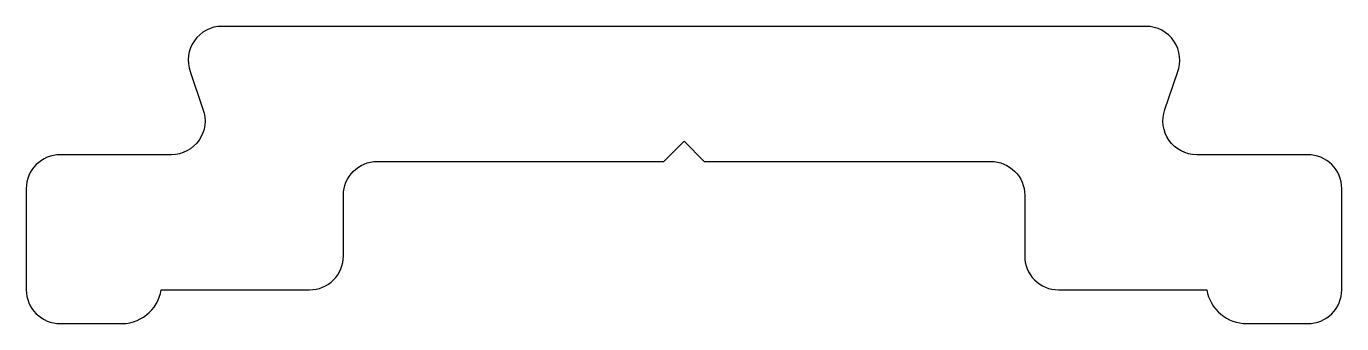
# Model space of a CAD drawing. Extents: x 387 to 406.5, y -49.4 to -45.
import ezdxf

# ---------------------------------------------------------------- set-up
doc = ezdxf.new("R2010")
doc.units = 0
doc.layers.add('ANA', color=220, linetype='CONTINUOUS')

msp = doc.modelspace()

# ---------------------------------------------------------------- linework, layer by layer
at = {"layer": 'ANA', "color": 0}
msp.add_lwpolyline([(404.527, -48.917, 0.368398), (405.123, -49.417), (406.027, -49.417, 0.414214), (406.527, -48.917), (406.527, -47.417, 0.414214), (406.027, -46.917), (404.377, -46.917, -0.5179), (403.905, -46.25), (404.092, -45.7, 0.52862), (403.627, -45.017), (396.777, -45.017), (389.927, -45.017, 0.520231), (389.457, -45.687), (389.645, -46.242, -0.522965), (389.177, -46.917), (387.527, -46.917, 0.414214), (387.027, -47.417), (387.027, -48.917, 0.414214), (387.527, -49.417), (388.395, -49.417, 0.38574), (389.027, -48.917), (391.227, -48.917, 0.414214), (391.727, -48.417), (391.727, -47.517, -0.414214), (392.227, -47.017), (396.477, -47.017), (396.777, -46.717), (397.077, -47.017), (401.327, -47.017, -0.414214), (401.827, -47.517), (401.827, -48.417, 0.414214), (402.327, -48.917)], format="xyb", close=True, dxfattribs=at)

doc.saveas('drawing.dxf')
